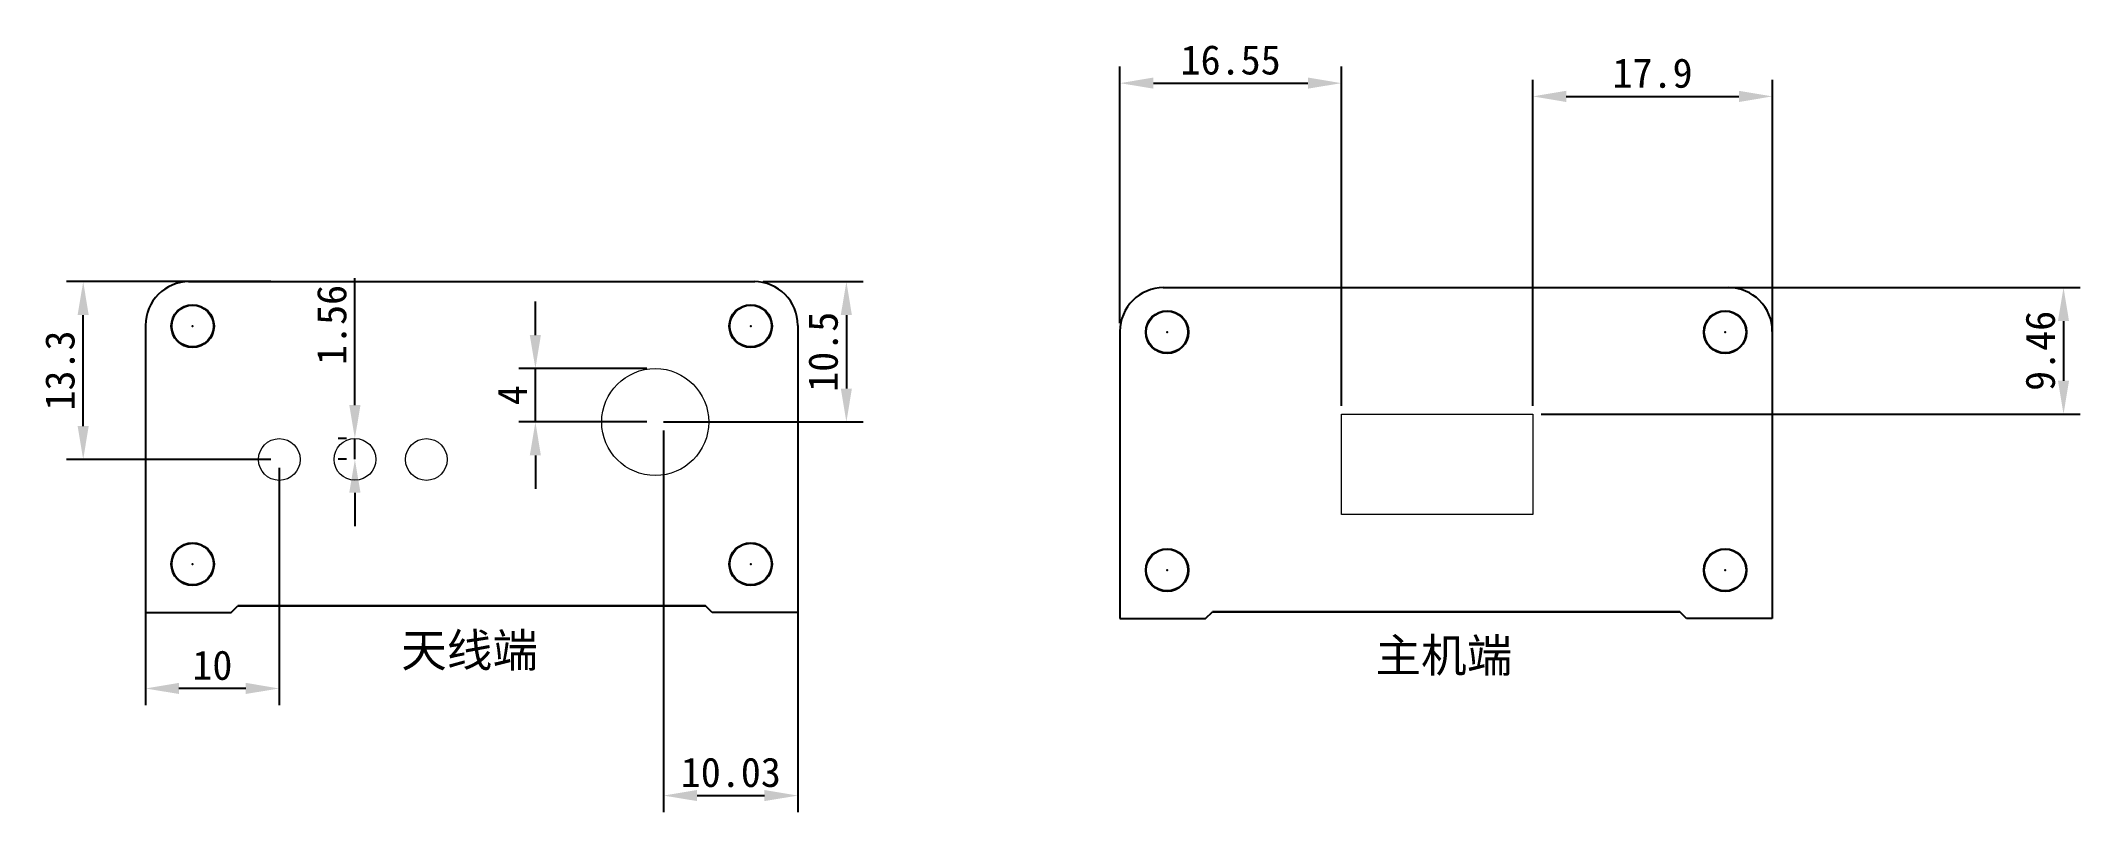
# Model space of a CAD drawing. Header units: millimetres. Extents: x 3779 to 3931, y 1021 to 1079.
import ezdxf

# ---------------------------------------------------------------- set-up
doc = ezdxf.new("R2010")
doc.units = ezdxf.units.MM
doc.layers.add('POINT', color=2, linetype='Continuous')
doc.layers.add('PROPRO', color=1, linetype='Continuous')
doc.layers.add('粗实线', color=7, linetype='Continuous', lineweight=13)
doc.styles.get("Standard").update_dxf_attribs({"font": ''})
doc.styles.get('Standard').set_extended_font_data('NSimSun')
doc.dimstyles.new('ISO-25', dxfattribs={"dimtxt": 2.2, "dimasz": 2.5, "dimexe": 1.25, "dimexo": 0.625, "dimtad": 1, "dimdsep": 46, "dimtxsty": 'Standard', "dimcen": 2.5, "dimclrd": 1, "dimclre": 1, "dimadec": 0, "dimazin": 0, "dimtfac": 1, "dimtmove": 0, "dimatfit": 3, "dimfxl": 1, "dimarcsym": 0})

# ---------------------------------------------------------------- blocks, each defined once
blk = doc.blocks.new('*U33', base_point=(506.378, 186.342))
at = {"layer": 'POINT', "color": 2}
blk.add_point((506.378, 186.342), dxfattribs=at)
at = {"layer": 'PROPRO'}
blk.add_circle((506.378, 186.342), 1.6, dxfattribs=at)
blk = doc.blocks.new('*U32', base_point=(506.378, 204.142))
at = {"layer": 'POINT', "color": 2}
blk.add_point((506.378, 204.142), dxfattribs=at)
at = {"layer": 'PROPRO'}
blk.add_circle((506.378, 204.142), 1.6, dxfattribs=at)
blk = doc.blocks.new('*U35', base_point=(548.078, 186.342))
at = {"layer": 'POINT', "color": 2}
blk.add_point((548.078, 186.342), dxfattribs=at)
at = {"layer": 'PROPRO'}
blk.add_circle((548.078, 186.342), 1.6, dxfattribs=at)
blk = doc.blocks.new('*U34', base_point=(548.078, 204.142))
at = {"layer": 'POINT', "color": 2}
blk.add_point((548.078, 204.142), dxfattribs=at)
at = {"layer": 'PROPRO'}
blk.add_circle((548.078, 204.142), 1.6, dxfattribs=at)
blk = doc.blocks.new('*D45')
at = {"layer": 'DEFPOINTS', "color": 0}
for p in [(3831.98, 1061.03), (3824.54, 1050.53), (3838.83, 1050.53)]:
    blk.add_point(p, dxfattribs=at)
at = {"layer": '粗实线', "color": 1, "lineweight": -2}
for p, q in [((3832.6, 1061.03), (3840.08, 1061.03)), ((3838.83, 1058.53), (3838.83, 1053.03)), ((3825.17, 1050.53), (3840.08, 1050.53))]:
    blk.add_line(p, q, dxfattribs=at)
at = {"layer": '粗实线', "color": 1}
for points in [[(3838.41, 1058.53), (3839.24, 1058.53), (3838.83, 1061.03)], [(3838.41, 1053.03), (3839.24, 1053.03), (3838.83, 1050.53)]]:
    blk.add_solid(points, dxfattribs=at)
at = {"layer": '粗实线', "color": 0, "insert": (3837.1, 1055.78), "char_height": 2.2, "attachment_point": 5, "rotation": 90}
blk.add_mtext('10.5', dxfattribs=at)
blk = doc.blocks.new('*U49', base_point=(506.378, 186.342))
at = {"layer": 'POINT', "color": 2}
blk.add_point((506.378, 186.342), dxfattribs=at)
at = {"layer": 'PROPRO'}
blk.add_circle((506.378, 186.342), 1.6, dxfattribs=at)
blk = doc.blocks.new('*U48', base_point=(506.378, 204.142))
at = {"layer": 'POINT', "color": 2}
blk.add_point((506.378, 204.142), dxfattribs=at)
at = {"layer": 'PROPRO'}
blk.add_circle((506.378, 204.142), 1.6, dxfattribs=at)
blk = doc.blocks.new('*U51', base_point=(548.078, 186.342))
at = {"layer": 'POINT', "color": 2}
blk.add_point((548.078, 186.342), dxfattribs=at)
at = {"layer": 'PROPRO'}
blk.add_circle((548.078, 186.342), 1.6, dxfattribs=at)
blk = doc.blocks.new('*U50', base_point=(548.078, 204.142))
at = {"layer": 'POINT', "color": 2}
blk.add_point((548.078, 204.142), dxfattribs=at)
at = {"layer": 'PROPRO'}
blk.add_circle((548.078, 204.142), 1.6, dxfattribs=at)
blk = doc.blocks.new('*D54')
at = {"layer": 'DEFPOINTS', "color": 0}
for p in [(3802.1, 1049.3), (3802.1, 1049.3), (3802.1, 1047.74)]:
    blk.add_point(p, dxfattribs=at)
at = {"layer": '粗实线', "color": 1, "lineweight": -2}
for p, q in [((3802.1, 1051.8), (3802.1, 1061.29)), ((3801.48, 1049.3), (3800.85, 1049.3)), ((3802.1, 1047.74), (3802.1, 1049.3)), ((3801.48, 1047.74), (3800.85, 1047.74)), ((3802.1, 1045.24), (3802.1, 1042.74))]:
    blk.add_line(p, q, dxfattribs=at)
at = {"layer": '粗实线', "color": 1}
for points in [[(3801.68, 1051.8), (3802.52, 1051.8), (3802.1, 1049.3)], [(3801.68, 1045.24), (3802.52, 1045.24), (3802.1, 1047.74)]]:
    blk.add_solid(points, dxfattribs=at)
at = {"layer": '粗实线', "color": 0, "insert": (3800.38, 1057.79), "char_height": 2.2, "attachment_point": 5, "rotation": 90}
blk.add_mtext('1.56', dxfattribs=at)
blk = doc.blocks.new('*D55')
at = {"layer": 'DEFPOINTS', "color": 0}
for p in [(3781.8, 1061.03), (3796.45, 1061.03), (3796.45, 1047.73)]:
    blk.add_point(p, dxfattribs=at)
at = {"layer": '粗实线', "color": 1, "lineweight": -2}
for p, q in [((3795.83, 1061.03), (3780.55, 1061.03)), ((3781.8, 1050.23), (3781.8, 1058.53)), ((3795.83, 1047.73), (3780.55, 1047.73))]:
    blk.add_line(p, q, dxfattribs=at)
at = {"layer": '粗实线', "color": 1}
for points in [[(3781.38, 1058.53), (3782.21, 1058.53), (3781.8, 1061.03)], [(3781.38, 1050.23), (3782.21, 1050.23), (3781.8, 1047.73)]]:
    blk.add_solid(points, dxfattribs=at)
at = {"layer": '粗实线', "color": 0, "insert": (3780.07, 1054.38), "char_height": 2.2, "attachment_point": 5, "rotation": 90}
blk.add_mtext('13.3', dxfattribs=at)
blk = doc.blocks.new('*D57')
at = {"layer": 'DEFPOINTS', "color": 0}
for p in [(3875.82, 1075.87), (3859.27, 1057.3), (3875.82, 1051.12)]:
    blk.add_point(p, dxfattribs=at)
at = {"layer": '粗实线', "color": 1, "lineweight": -2}
for p, q in [((3859.27, 1057.93), (3859.27, 1077.12)), ((3875.82, 1051.75), (3875.82, 1077.12)), ((3861.77, 1075.87), (3873.32, 1075.87))]:
    blk.add_line(p, q, dxfattribs=at)
at = {"layer": '粗实线', "color": 1}
for points in [[(3861.77, 1076.29), (3861.77, 1075.46), (3859.27, 1075.87)], [(3873.32, 1076.29), (3873.32, 1075.46), (3875.82, 1075.87)]]:
    blk.add_solid(points, dxfattribs=at)
at = {"layer": '粗实线', "color": 0, "insert": (3867.54, 1077.6), "char_height": 2.2, "attachment_point": 5}
blk.add_mtext('16.55', dxfattribs=at)
blk = doc.blocks.new('*D58')
at = {"layer": 'DEFPOINTS', "color": 0}
for p in [(3908.02, 1074.88), (3890.12, 1051.12), (3908.02, 1051.12)]:
    blk.add_point(p, dxfattribs=at)
at = {"layer": '粗实线', "color": 1, "lineweight": -2}
for p, q in [((3890.12, 1051.75), (3890.12, 1076.13)), ((3908.02, 1051.75), (3908.02, 1076.13)), ((3892.62, 1074.88), (3905.52, 1074.88))]:
    blk.add_line(p, q, dxfattribs=at)
at = {"layer": '粗实线', "color": 1}
for points in [[(3892.62, 1075.3), (3892.62, 1074.46), (3890.12, 1074.88)], [(3905.52, 1075.3), (3905.52, 1074.46), (3908.02, 1074.88)]]:
    blk.add_solid(points, dxfattribs=at)
at = {"layer": '粗实线', "color": 0, "insert": (3899.07, 1076.61), "char_height": 2.2, "attachment_point": 5}
blk.add_mtext('17.9', dxfattribs=at)
blk = doc.blocks.new('*D59')
at = {"layer": 'DEFPOINTS', "color": 0}
for p in [(3862.49, 1060.58), (3890.12, 1051.12), (3929.78, 1051.12)]:
    blk.add_point(p, dxfattribs=at)
at = {"layer": '粗实线', "color": 1, "lineweight": -2}
for p, q in [((3863.12, 1060.58), (3931.03, 1060.58)), ((3929.78, 1058.08), (3929.78, 1053.62)), ((3890.75, 1051.12), (3931.03, 1051.12))]:
    blk.add_line(p, q, dxfattribs=at)
at = {"layer": '粗实线', "color": 1}
for points in [[(3929.36, 1058.08), (3930.19, 1058.08), (3929.78, 1060.58)], [(3929.36, 1053.62), (3930.19, 1053.62), (3929.78, 1051.12)]]:
    blk.add_solid(points, dxfattribs=at)
at = {"layer": '粗实线', "color": 0, "insert": (3928.05, 1055.85), "char_height": 2.2, "attachment_point": 5, "rotation": 90}
blk.add_mtext('9.46', dxfattribs=at)
blk = doc.blocks.new('*D61')
at = {"layer": 'DEFPOINTS', "color": 0}
for p in [(3825.17, 1050.53), (3835.2, 1050.53), (3835.2, 1022.59)]:
    blk.add_point(p, dxfattribs=at)
at = {"layer": '粗实线', "color": 1, "lineweight": -2}
for p, q in [((3825.17, 1049.9), (3825.17, 1021.34)), ((3835.2, 1049.9), (3835.2, 1021.34)), ((3827.67, 1022.59), (3832.7, 1022.59))]:
    blk.add_line(p, q, dxfattribs=at)
at = {"layer": '粗实线', "color": 1}
for points in [[(3827.67, 1023.01), (3827.67, 1022.18), (3825.17, 1022.59)], [(3832.7, 1023.01), (3832.7, 1022.18), (3835.2, 1022.59)]]:
    blk.add_solid(points, dxfattribs=at)
at = {"layer": '粗实线', "color": 0, "insert": (3830.19, 1024.32), "char_height": 2.2, "attachment_point": 5}
blk.add_mtext('10.03', dxfattribs=at)
blk = doc.blocks.new('*D62')
at = {"layer": 'DEFPOINTS', "color": 0}
for p in [(3815.59, 1054.53), (3824.54, 1054.53), (3824.54, 1050.53)]:
    blk.add_point(p, dxfattribs=at)
at = {"layer": '粗实线', "color": 1, "lineweight": -2}
for p, q in [((3815.59, 1057.03), (3815.59, 1059.53)), ((3823.92, 1054.53), (3814.34, 1054.53)), ((3815.59, 1050.53), (3815.59, 1054.53)), ((3823.92, 1050.53), (3814.34, 1050.53)), ((3815.59, 1048.03), (3815.59, 1045.53))]:
    blk.add_line(p, q, dxfattribs=at)
at = {"layer": '粗实线', "color": 1}
for points in [[(3815.17, 1057.03), (3816, 1057.03), (3815.59, 1054.53)], [(3815.17, 1048.03), (3816, 1048.03), (3815.59, 1050.53)]]:
    blk.add_solid(points, dxfattribs=at)
at = {"layer": '粗实线', "color": 0, "insert": (3813.86, 1052.53), "char_height": 2.2, "attachment_point": 5, "rotation": 90}
blk.add_mtext('4', dxfattribs=at)
blk = doc.blocks.new('*D63')
at = {"layer": 'DEFPOINTS', "color": 0}
for p in [(3786.45, 1047.73), (3796.45, 1047.73), (3786.45, 1030.6)]:
    blk.add_point(p, dxfattribs=at)
at = {"layer": '粗实线', "color": 1, "lineweight": -2}
for p, q in [((3786.45, 1047.1), (3786.45, 1029.35)), ((3796.45, 1047.1), (3796.45, 1029.35)), ((3793.95, 1030.6), (3788.95, 1030.6))]:
    blk.add_line(p, q, dxfattribs=at)
at = {"layer": '粗实线', "color": 1}
for points in [[(3788.95, 1031.02), (3788.95, 1030.19), (3786.45, 1030.6)], [(3793.95, 1031.02), (3793.95, 1030.19), (3796.45, 1030.6)]]:
    blk.add_solid(points, dxfattribs=at)
at = {"layer": '粗实线', "color": 0, "insert": (3791.45, 1032.33), "char_height": 2.2, "attachment_point": 5}
blk.add_mtext('10', dxfattribs=at)

msp = doc.modelspace()

# ---------------------------------------------------------------- linework, layer by layer
for p, q in [((3789.677, 1061.027), (3831.977, 1061.027)), ((3862.493, 1060.579), (3904.793, 1060.579)), ((3786.452, 1057.752), (3786.452, 1036.277)), ((3835.202, 1057.752), (3835.202, 1036.277)), ((3859.268, 1057.304), (3859.268, 1035.829)), ((3908.018, 1057.304), (3908.018, 1035.829)), ((3792.859, 1036.277), (3793.359, 1036.777)), ((3828.296, 1036.777), (3793.359, 1036.777)), ((3793.369, 1036.777), (3828.286, 1036.777)), ((3828.796, 1036.277), (3828.296, 1036.777)), ((3865.674, 1035.829), (3866.174, 1036.329)), ((3901.112, 1036.329), (3866.174, 1036.329)), ((3866.184, 1036.329), (3901.101, 1036.329)), ((3901.612, 1035.829), (3901.112, 1036.329)), ((3786.452, 1036.277), (3792.859, 1036.277)), ((3835.202, 1036.277), (3828.796, 1036.277)), ((3859.268, 1035.829), (3865.674, 1035.829)), ((3908.018, 1035.829), (3901.612, 1035.829))]:
    msp.add_line(p, q)
for centre in [(3789.977, 1057.702), (3831.677, 1057.702), (3862.793, 1057.254), (3904.493, 1057.254), (3789.977, 1039.902), (3831.677, 1039.902), (3862.793, 1039.454), (3904.493, 1039.454)]:
    msp.add_circle(centre, 1.56)
for centre, start, end in [((3789.727, 1057.752), 90, 180), ((3831.927, 1057.752), 0, 90), ((3862.543, 1057.304), 90, 180), ((3904.743, 1057.304), 0, 90)]:
    msp.add_arc(centre, 3.275, start, end)
at = {"layer": '粗实线', "color": 0}
msp.add_lwpolyline([(3875.819, 1051.123), (3890.122, 1051.123), (3890.122, 1043.615), (3875.819, 1043.615)], close=True, dxfattribs=at)
for centre, radius in [((3824.543, 1050.527), 4), ((3796.454, 1047.725), 1.56), ((3802.102, 1047.737), 1.56), ((3807.44, 1047.725), 1.56)]:
    msp.add_circle(centre, radius, dxfattribs=at)

# ---------------------------------------------------------------- block references
at = {"layer": 'PROPRO'}
for name, p in [('*U32', (3789.977, 1057.703)), ('*U34', (3831.677, 1057.703)), ('*U48', (3862.792, 1057.254)), ('*U50', (3904.492, 1057.254)), ('*U33', (3789.977, 1039.903)), ('*U35', (3831.677, 1039.903)), ('*U49', (3862.792, 1039.454)), ('*U51', (3904.492, 1039.454))]:
    msp.add_blockref(name, p, dxfattribs=at)

# ---------------------------------------------------------------- texts
at = {"layer": '粗实线', "color": 0, "char_height": 2.5, "width": 15.28503, "attachment_point": 1}
for s, insert in [('天线端', (3805.558, 1034.714)), ('主机端', (3878.358, 1034.328))]:
    msp.add_mtext(s, dxfattribs=dict(at, insert=insert))

# ---------------------------------------------------------------- dimensions: what is measured, and where the dimension line sits
at = {"layer": '粗实线', "color": 0}
for base, p1, p2, picture, middle in [((3875.819, 1075.873), (3859.268, 1057.304), (3875.819, 1051.123), '*D57', (3867.543, 1077.598)), ((3908.018, 1074.88), (3890.122, 1051.123), (3908.018, 1051.123), '*D58', (3899.07, 1076.605)), ((3835.202, 1022.595), (3825.168, 1050.527), (3835.202, 1050.527), '*D61', (3830.185, 1024.32)), ((3786.452, 1030.603), (3796.454, 1047.725), (3786.452, 1047.725), '*D63', (3791.453, 1032.328))]:
    dim = msp.add_linear_dim(base=base, p1=p1, p2=p2, dimstyle='ISO-25', dxfattribs=at)
    dim.commit()
    dim.dimension.update_dxf_attribs({"geometry": picture, "text_midpoint": middle})
for base, p1, p2, picture, middle in [((3781.798, 1061.027), (3796.454, 1047.725), (3796.454, 1061.027), '*D55', (3780.073, 1054.376)), ((3802.102, 1049.297), (3802.102, 1047.737), (3802.102, 1049.297), '*D54', (3800.377, 1057.794)), ((3838.828, 1050.527), (3831.977, 1061.027), (3824.543, 1050.527), '*D45', (3837.103, 1055.777)), ((3815.587, 1054.527), (3824.543, 1050.527), (3824.543, 1054.527), '*D62', (3813.862, 1052.528)), ((3929.776, 1051.123), (3862.493, 1060.579), (3890.122, 1051.123), '*D59', (3928.051, 1055.851))]:
    dim = msp.add_linear_dim(base=base, p1=p1, p2=p2, angle=90, dimstyle='ISO-25', dxfattribs=at)
    dim.commit()
    dim.dimension.update_dxf_attribs({"geometry": picture, "text_midpoint": middle})

doc.saveas('drawing.dxf')
